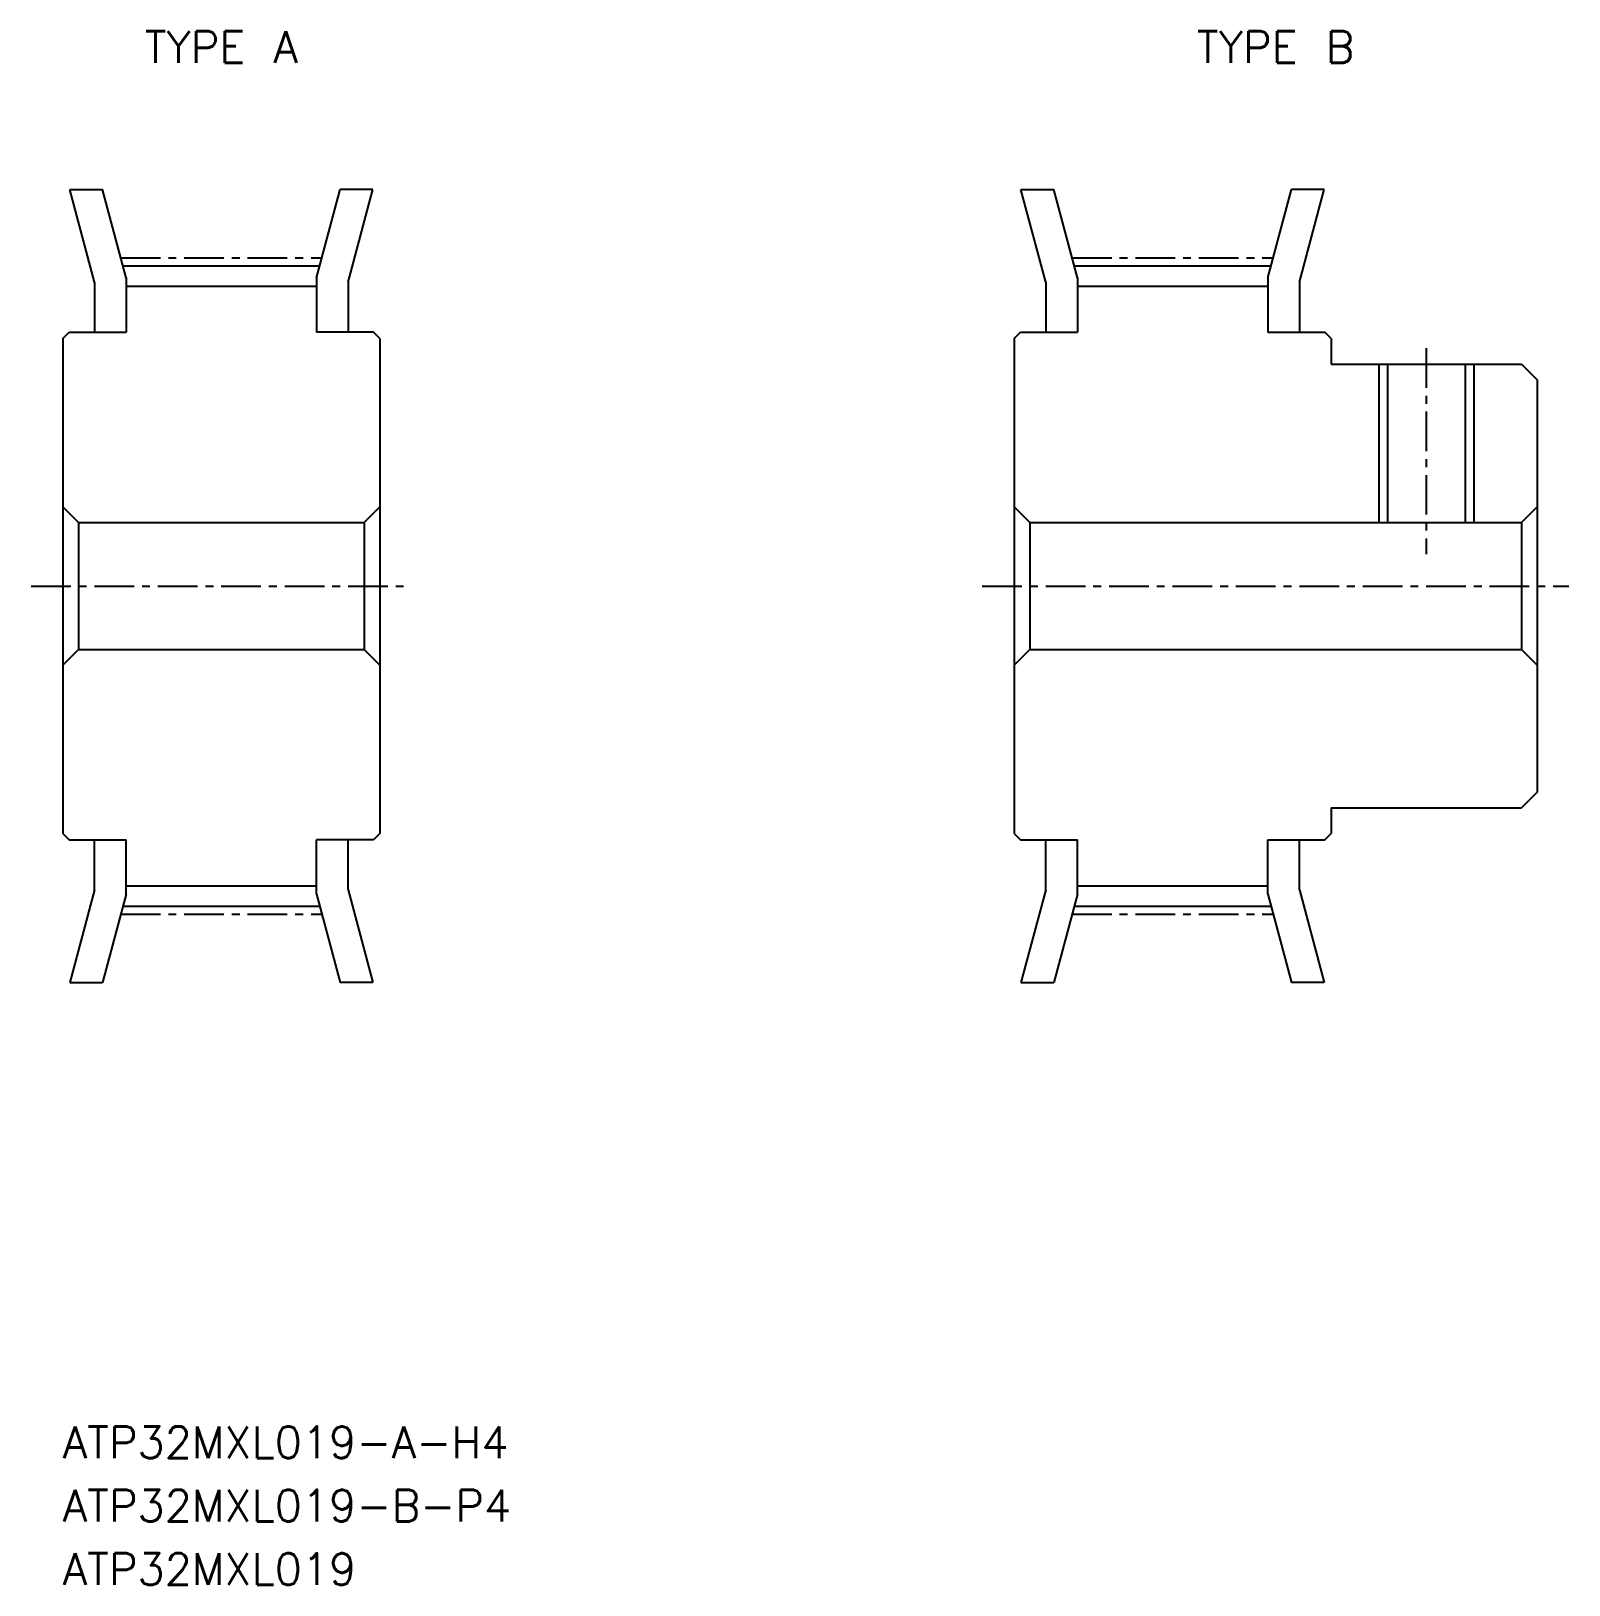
# Model space of a CAD drawing. Extents: x -247.7 to -199.2, y -28.6 to 20.4.
import ezdxf
from ezdxf.enums import TextEntityAlignment as Align

# ---------------------------------------------------------------- set-up
doc = ezdxf.new("R2010")
doc.units = 0
doc.linetypes.add('CENTER', pattern=[2, 1.25, -0.25, 0.25, -0.25])
doc.linetypes.add('DASHED', pattern=[19.05, 12.7, -6.35])
doc.layers.get('0').update_dxf_attribs({"linetype": 'CONTINUOUS'})
doc.layers.add('CENTER', color=1, linetype='CENTER')
doc.styles.add('MISUMI', font='txt.shx')

msp = doc.modelspace()

# ---------------------------------------------------------------- linework, layer by layer
at = {"color": 7, "linetype": 'CONTINUOUS'}
for p, q in [((-245.748, 12.487), (-246.53, 15.404)), ((-246.53, 15.404), (-245.494, 15.404)), ((-244.748, 12.619), (-245.494, 15.404)), ((-238.748, 12.619), (-238.002, 15.404)), ((-236.967, 15.404), (-238.002, 15.404)), ((-237.748, 12.487), (-236.967, 15.404)), ((-215.748, 12.487), (-216.53, 15.404)), ((-216.53, 15.404), (-215.494, 15.404)), ((-214.748, 12.619), (-215.494, 15.404)), ((-208.748, 12.619), (-208.002, 15.404)), ((-206.967, 15.404), (-208.002, 15.404)), ((-207.748, 12.487), (-206.967, 15.404)), ((-244.85, 12.999), (-238.646, 12.999)), ((-214.85, 12.999), (-208.646, 12.999)), ((-245.748, 12.487), (-245.748, 10.904)), ((-244.748, 12.619), (-244.748, 10.904)), ((-244.748, 12.359), (-238.748, 12.359)), ((-238.748, 12.619), (-238.748, 10.904)), ((-237.748, 12.487), (-237.748, 10.904)), ((-215.748, 12.487), (-215.748, 10.904)), ((-214.748, 12.619), (-214.748, 10.904)), ((-214.748, 12.359), (-208.748, 12.359)), ((-208.748, 12.619), (-208.748, 10.904)), ((-207.748, 12.487), (-207.748, 10.904)), ((-246.748, 10.704), (-246.548, 10.904)), ((-246.548, 10.904), (-244.748, 10.904)), ((-236.948, 10.904), (-238.748, 10.904)), ((-236.748, 10.704), (-236.948, 10.904)), ((-216.748, 10.704), (-216.548, 10.904)), ((-216.548, 10.904), (-214.748, 10.904)), ((-208.748, 10.904), (-206.948, 10.904)), ((-206.748, 10.704), (-206.948, 10.904)), ((-246.748, 10.704), (-246.748, -4.896)), ((-236.748, 10.704), (-236.748, -4.896)), ((-216.748, 10.704), (-216.748, -4.896)), ((-206.748, 10.704), (-206.748, 9.904)), ((-206.748, 9.904), (-200.748, 9.904)), ((-200.748, 9.904), (-200.248, 9.404)), ((-200.248, 9.404), (-200.248, -3.596)), ((-246.748, 5.554), (-246.748, 5.554)), ((-246.748, 5.404), (-246.248, 4.904)), ((-236.748, 5.404), (-237.248, 4.904)), ((-236.748, 5.554), (-236.748, 5.554)), ((-216.748, 5.554), (-216.748, 5.554)), ((-216.748, 5.404), (-216.248, 4.904)), ((-200.248, 5.404), (-200.748, 4.904)), ((-246.248, 4.904), (-237.248, 4.904)), ((-246.248, 4.904), (-246.248, 0.904)), ((-237.248, 4.904), (-237.248, 0.904)), ((-216.248, 4.904), (-200.748, 4.904)), ((-216.248, 4.904), (-216.248, 0.904)), ((-200.748, 4.904), (-200.748, 0.904)), ((-246.748, 2.904), (-246.748, 2.904)), ((-236.748, 2.904), (-236.748, 2.904)), ((-216.748, 2.904), (-216.748, 2.904)), ((-246.748, 0.404), (-246.248, 0.904)), ((-246.248, 0.904), (-237.248, 0.904)), ((-236.748, 0.404), (-237.248, 0.904)), ((-216.748, 0.404), (-216.248, 0.904)), ((-216.248, 0.904), (-200.748, 0.904)), ((-200.248, 0.404), (-200.748, 0.904)), ((-246.748, 0.254), (-246.748, 0.253)), ((-236.748, 0.254), (-236.748, 0.253)), ((-216.748, 0.254), (-216.748, 0.253)), ((-200.248, -3.596), (-200.748, -4.096)), ((-206.748, -4.096), (-200.748, -4.096)), ((-206.748, -4.096), (-206.748, -4.896)), ((-246.748, -4.896), (-246.548, -5.096)), ((-236.748, -4.896), (-236.948, -5.096)), ((-216.748, -4.896), (-216.548, -5.096)), ((-206.948, -5.096), (-206.748, -4.896)), ((-246.548, -5.096), (-244.748, -5.096)), ((-245.748, -6.68), (-245.748, -5.096)), ((-244.748, -6.811), (-244.748, -5.096)), ((-236.948, -5.096), (-238.748, -5.096)), ((-238.748, -6.811), (-238.748, -5.096)), ((-237.748, -6.68), (-237.748, -5.096)), ((-216.548, -5.096), (-214.748, -5.096)), ((-215.748, -6.68), (-215.748, -5.096)), ((-214.748, -6.811), (-214.748, -5.096)), ((-208.748, -5.096), (-206.948, -5.096)), ((-208.748, -6.811), (-208.748, -5.096)), ((-207.748, -6.68), (-207.748, -5.096)), ((-245.748, -6.68), (-246.53, -9.596)), ((-244.748, -6.811), (-245.494, -9.596)), ((-244.748, -6.551), (-238.748, -6.551)), ((-238.748, -6.811), (-238.002, -9.596)), ((-237.748, -6.68), (-236.967, -9.596)), ((-215.748, -6.68), (-216.53, -9.596)), ((-214.748, -6.811), (-215.494, -9.596)), ((-214.748, -6.551), (-208.748, -6.551)), ((-208.748, -6.811), (-208.002, -9.596)), ((-207.748, -6.68), (-206.967, -9.596)), ((-244.85, -7.191), (-238.646, -7.191)), ((-214.85, -7.191), (-208.646, -7.191)), ((-246.53, -9.596), (-245.494, -9.596)), ((-236.967, -9.596), (-238.002, -9.596)), ((-216.53, -9.596), (-215.494, -9.596)), ((-206.967, -9.596), (-208.002, -9.596))]:
    msp.add_line(p, q, dxfattribs=at)
at = {"color": 3, "linetype": 'DASHED'}
for p, q in [((-205.248, 9.904), (-205.248, 4.904)), ((-204.973, 9.904), (-204.973, 4.904)), ((-202.523, 9.904), (-202.523, 4.904)), ((-202.248, 9.904), (-202.248, 4.904))]:
    msp.add_line(p, q, dxfattribs=at)
at = {"layer": 'CENTER', "color": 1, "linetype": 'CENTER'}
for p, q in [((-244.918, 13.254), (-238.578, 13.254)), ((-214.918, 13.254), (-208.578, 13.254)), ((-203.748, 10.404), (-203.748, 3.904)), ((-247.748, 2.904), (-235.748, 2.904)), ((-217.748, 2.904), (-199.248, 2.904)), ((-244.918, -7.446), (-238.578, -7.446)), ((-214.918, -7.446), (-208.578, -7.446))]:
    msp.add_line(p, q, dxfattribs=at)

# ---------------------------------------------------------------- texts
at = {"color": 7, "linetype": 'CONTINUOUS', "style": 'MISUMI'}
for s, p in [('TYPE A', (-241.748, 19.904)), ('TYPE B', (-208.498, 19.904))]:
    msp.add_text(s, height=1, dxfattribs=at).set_placement(p, align=Align.MIDDLE_CENTER)
for s, p in [('ATP32MXL019-A-H4', (-246.748, -24.596)), ('ATP32MXL019-B-P4', (-246.748, -26.596)), ('ATP32MXL019', (-246.748, -28.596))]:
    msp.add_text(s, height=1, dxfattribs=at).set_placement(p)

doc.saveas('drawing.dxf')
